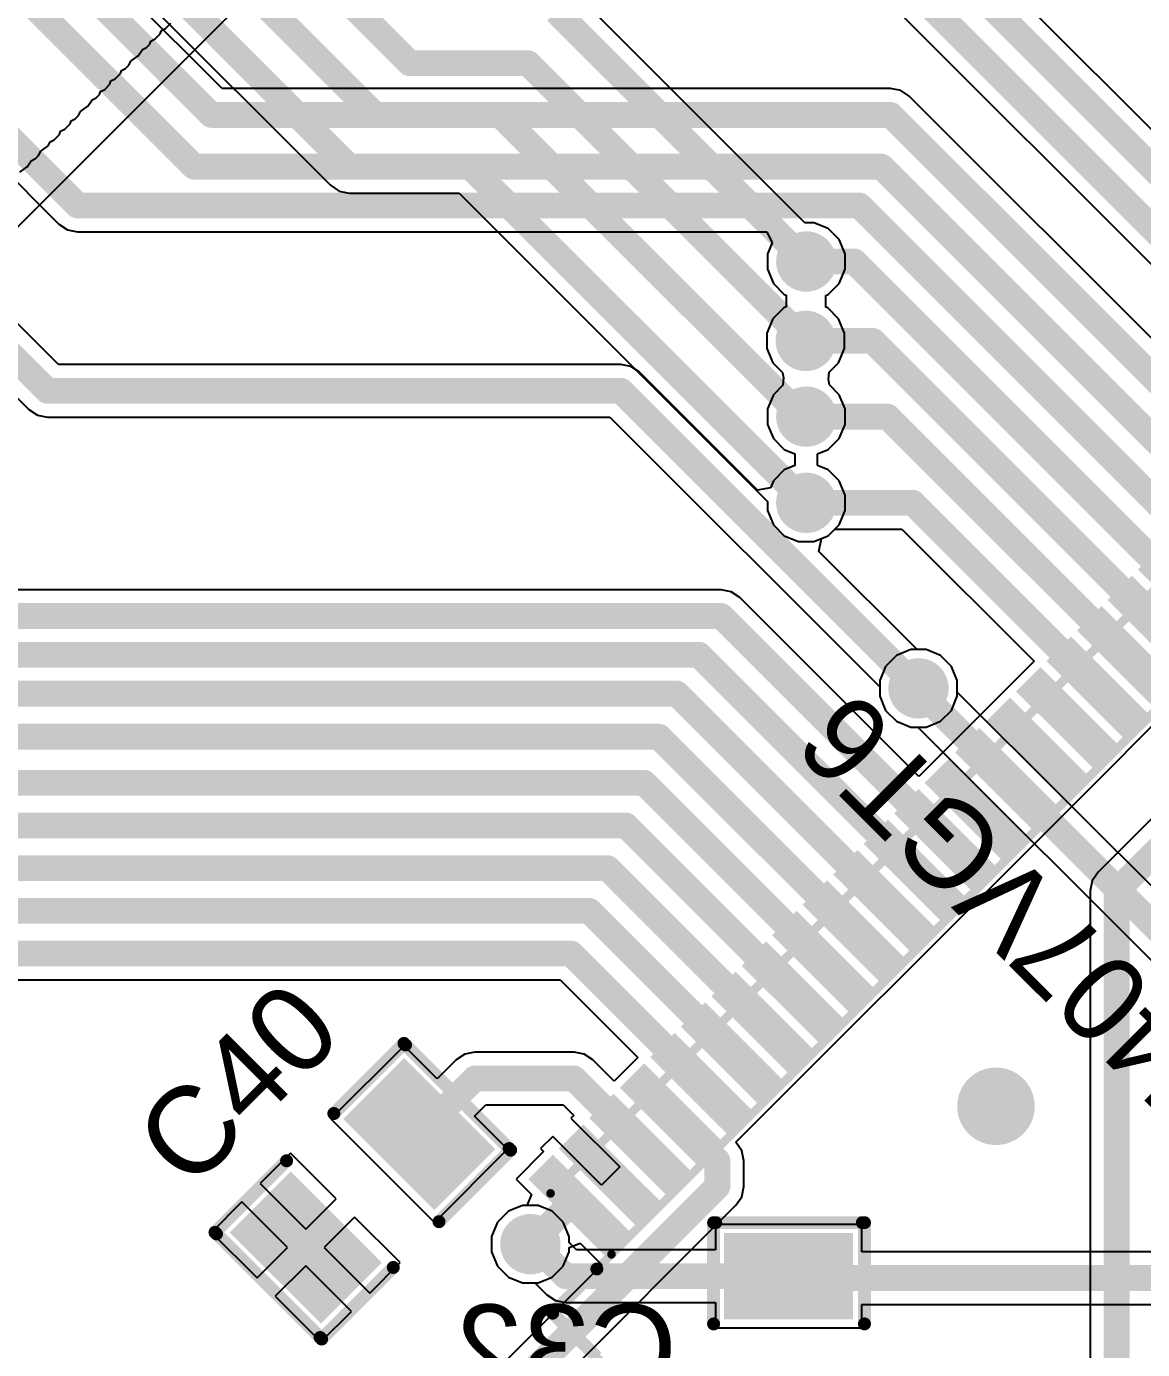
# Model space of a CAD drawing. Header units: millimetres. Extents: x 95 to 305, y 96 to 295.
# Drawn here: x 183.86 to 196.8, y 145.18 to 160.53 of the extents above; entities that cross this region are included whole.
import ezdxf

# ---------------------------------------------------------------- set-up
doc = ezdxf.new("R2010")
doc.units = ezdxf.units.MM
for name, color, linetype in [('BottomLayer', 5, 'Continuous'), ('BottomOverlay', 54, 'Continuous'), ('BottomPaste', 16, 'Continuous'), ('BottomSolder', 6, 'Continuous'), ('Mechanical11', 56, 'Continuous'), ('Mechanical9', 56, 'Continuous'), ('TopLayer', 1, 'Continuous'), ('TopOverlay', 2, 'Continuous'), ('TopPaste', 8, 'Continuous'), ('TopSolder', 216, 'Continuous'), ('ViaHoleLayer', 16, 'Continuous')]:
    doc.layers.add(name, color=color, linetype=linetype)
doc.styles.add('Arial', font='arial.ttf', dxfattribs={"height": 0.2})

# ---------------------------------------------------------------- blocks, each defined once
blk = doc.blocks.new('LQFP100_66')
at = {"layer": 'TopLayer'}
for points in [[(8.34999981, 6.149990239999999), (8.34999981, 5.84999084), (7.14999967, 5.84999084), (7.14999967, 6.149990239999999)], [(8.34999981, 5.649991239999999), (8.34999981, 5.349991839999999), (7.14999967, 5.349991839999999), (7.14999967, 5.649991239999999)], [(8.34999981, 5.14999224), (8.34999981, 4.84999284), (7.14999967, 4.84999284), (7.14999967, 5.14999224)], [(8.34999981, 4.64999324), (8.34999981, 4.34999384), (7.14999967, 4.34999384), (7.14999967, 4.64999324)], [(8.34999981, 4.14999424), (8.34999981, 3.84999484), (7.14999967, 3.84999484), (7.14999967, 4.14999424)], [(8.34999981, 3.64999524), (8.34999981, 3.34999584), (7.14999967, 3.34999584), (7.14999967, 3.64999524)], [(8.34999981, 3.14999624), (8.34999981, 2.84999684), (7.14999967, 2.84999684), (7.14999967, 3.14999624)], [(8.34999981, 2.64999724), (8.34999981, 2.34999784), (7.14999967, 2.34999784), (7.14999967, 2.64999724)], [(8.34999981, 2.14999824), (8.34999981, 1.84999884), (7.14999967, 1.84999884), (7.14999967, 2.14999824)], [(8.34999981, 1.64999924), (8.34999981, 1.34999984), (7.14999967, 1.34999984), (7.14999967, 1.64999924)], [(8.34999981, 1.15000024), (8.34999981, 0.8500008399999999), (7.14999967, 0.8500008399999999), (7.14999967, 1.15000024)], [(8.34999981, 0.65000124), (8.34999981, 0.35000184), (7.14999967, 0.35000184), (7.14999967, 0.65000124)], [(8.34999981, 0.15000224), (8.34999981, -0.1499971599999999), (7.14999967, -0.14999716), (7.14999967, 0.15000224)], [(8.34999981, -0.34999676), (8.34999981, -0.6499961599999999), (7.14999967, -0.6499961599999999), (7.14999967, -0.34999676)], [(8.34999981, -0.8499957599999999), (8.34999981, -1.14999516), (7.14999967, -1.14999516), (7.14999967, -0.8499957599999999)], [(8.34999981, -1.34999476), (8.34999981, -1.64999416), (7.14999967, -1.64999416), (7.14999967, -1.34999476)], [(8.34999981, -1.84999376), (8.34999981, -2.14999316), (7.14999967, -2.14999316), (7.14999967, -1.84999376)], [(8.34999981, -2.34999276), (8.34999981, -2.64999216), (7.14999967, -2.64999216), (7.14999967, -2.34999276)], [(8.34999981, -2.84999176), (8.34999981, -3.14999116), (7.14999967, -3.14999116), (7.14999967, -2.84999176)], [(8.34999981, -3.349990759999999), (8.34999981, -3.64999016), (7.14999967, -3.64999016), (7.14999967, -3.349990759999999)]]:
    blk.add_hatch(color=1, dxfattribs=at).paths.add_polyline_path(points)
at = {"layer": 'TopPaste'}
for points in [[(8.34999981, 6.149990239999999), (8.34999981, 5.84999084), (7.14999967, 5.84999084), (7.14999967, 6.149990239999999)], [(8.34999981, 5.649991239999999), (8.34999981, 5.349991839999999), (7.14999967, 5.349991839999999), (7.14999967, 5.649991239999999)], [(8.34999981, 5.14999224), (8.34999981, 4.84999284), (7.14999967, 4.84999284), (7.14999967, 5.14999224)], [(8.34999981, 4.64999324), (8.34999981, 4.34999384), (7.14999967, 4.34999384), (7.14999967, 4.64999324)], [(8.34999981, 4.14999424), (8.34999981, 3.84999484), (7.14999967, 3.84999484), (7.14999967, 4.14999424)], [(8.34999981, 3.64999524), (8.34999981, 3.34999584), (7.14999967, 3.34999584), (7.14999967, 3.64999524)], [(8.34999981, 3.14999624), (8.34999981, 2.84999684), (7.14999967, 2.84999684), (7.14999967, 3.14999624)], [(8.34999981, 2.64999724), (8.34999981, 2.34999784), (7.14999967, 2.34999784), (7.14999967, 2.64999724)], [(8.34999981, 2.14999824), (8.34999981, 1.84999884), (7.14999967, 1.84999884), (7.14999967, 2.14999824)], [(8.34999981, 1.64999924), (8.34999981, 1.34999984), (7.14999967, 1.34999984), (7.14999967, 1.64999924)], [(8.34999981, 1.15000024), (8.34999981, 0.8500008399999999), (7.14999967, 0.8500008399999999), (7.14999967, 1.15000024)], [(8.34999981, 0.65000124), (8.34999981, 0.35000184), (7.14999967, 0.35000184), (7.14999967, 0.65000124)], [(8.34999981, 0.15000224), (8.34999981, -0.1499971599999999), (7.14999967, -0.14999716), (7.14999967, 0.15000224)], [(8.34999981, -0.34999676), (8.34999981, -0.6499961599999999), (7.14999967, -0.6499961599999999), (7.14999967, -0.34999676)], [(8.34999981, -0.8499957599999999), (8.34999981, -1.14999516), (7.14999967, -1.14999516), (7.14999967, -0.8499957599999999)], [(8.34999981, -1.34999476), (8.34999981, -1.64999416), (7.14999967, -1.64999416), (7.14999967, -1.34999476)], [(8.34999981, -1.84999376), (8.34999981, -2.14999316), (7.14999967, -2.14999316), (7.14999967, -1.84999376)], [(8.34999981, -2.34999276), (8.34999981, -2.64999216), (7.14999967, -2.64999216), (7.14999967, -2.34999276)], [(8.34999981, -2.84999176), (8.34999981, -3.14999116), (7.14999967, -3.14999116), (7.14999967, -2.84999176)], [(8.34999981, -3.349990759999999), (8.34999981, -3.64999016), (7.14999967, -3.64999016), (7.14999967, -3.349990759999999)]]:
    blk.add_hatch(color=8, dxfattribs=at).paths.add_polyline_path(points)
at = {"layer": 'TopSolder'}
for points in [[(8.39999971, 6.19999014), (8.39999971, 5.79999094), (7.09999977, 5.79999094), (7.09999977, 6.19999014)], [(8.39999971, 5.69999114), (8.39999971, 5.299991939999999), (7.09999977, 5.299991939999999), (7.09999977, 5.69999114)], [(8.39999971, 5.199992139999999), (8.39999971, 4.79999294), (7.09999977, 4.79999294), (7.09999977, 5.199992139999999)], [(8.39999971, 4.69999314), (8.39999971, 4.299993939999999), (7.09999977, 4.299993939999999), (7.09999977, 4.69999314)], [(8.39999971, 4.19999414), (8.39999971, 3.799994939999999), (7.09999977, 3.799994939999999), (7.09999977, 4.19999414)], [(8.39999971, 3.69999514), (8.39999971, 3.29999594), (7.09999977, 3.29999594), (7.09999977, 3.69999514)], [(8.39999971, 3.19999614), (8.39999971, 2.79999694), (7.09999977, 2.79999694), (7.09999977, 3.19999614)], [(8.39999971, 2.69999714), (8.39999971, 2.29999794), (7.09999977, 2.29999794), (7.09999977, 2.69999714)], [(8.39999971, 2.19999814), (8.39999971, 1.79999894), (7.09999977, 1.79999894), (7.09999977, 2.19999814)], [(8.39999971, 1.69999914), (8.39999971, 1.29999994), (7.09999977, 1.29999994), (7.09999977, 1.69999914)], [(8.39999971, 1.20000014), (8.39999971, 0.8000009399999999), (7.09999977, 0.8000009399999999), (7.09999977, 1.20000014)], [(8.39999971, 0.7000011399999999), (8.39999971, 0.30000194), (7.09999977, 0.3000019399999999), (7.09999977, 0.7000011399999999)], [(8.39999971, 0.2000021400000001), (8.39999971, -0.1999970599999999), (7.09999977, -0.19999706), (7.09999977, 0.2000021399999999)], [(8.39999971, -0.29999686), (8.39999971, -0.69999606), (7.09999977, -0.69999606), (7.09999977, -0.29999686)], [(8.39999971, -0.79999586), (8.39999971, -1.19999506), (7.09999977, -1.19999506), (7.09999977, -0.79999586)], [(8.39999971, -1.29999486), (8.39999971, -1.69999406), (7.09999977, -1.69999406), (7.09999977, -1.29999486)], [(8.39999971, -1.79999386), (8.39999971, -2.19999306), (7.09999977, -2.19999306), (7.09999977, -1.79999386)], [(8.39999971, -2.29999286), (8.39999971, -2.69999206), (7.09999977, -2.69999206), (7.09999977, -2.29999286)], [(8.39999971, -2.79999186), (8.39999971, -3.19999106), (7.09999977, -3.19999106), (7.09999977, -2.79999186)], [(8.39999971, -3.29999086), (8.39999971, -3.69999006), (7.09999977, -3.69999006), (7.09999977, -3.29999086)], [(8.39999971, -3.79998986), (8.39999971, -4.19998906), (7.09999977, -4.19998906), (7.09999977, -3.79998986)]]:
    blk.add_hatch(color=216, dxfattribs=at).paths.add_polyline_path(points)
at = {"layer": 'Mechanical11', "const_width": 0.0999998}
for points in [[(7.10000104, 7.10000104), (-7.10000104, 7.10000104)], [(7.10000104, 7.10000104), (7.10000104, -7.10000104)], [(8.09999904, 6.13499916), (7.10000104, 6.13499916)], [(8.09999904, 6.13499916), (8.09999904, -6.13499916)]]:
    blk.add_lwpolyline(points, dxfattribs=at)
at = {"layer": 'Mechanical11', "const_width": 0.0499999}
for points in [[(7.075002359999999, 7.10000104, 1), (7.124999719999999, 7.10000104, 1)], [(7.075002359999999, 7.10000104, 1), (7.124999719999999, 7.10000104, 1)], [(7.075002359999999, 6.13499916, 1), (7.124999719999999, 6.13499916, 1)], [(8.07500036, 6.13499916, 1), (8.12499772, 6.13499916, 1)], [(8.07500036, 6.13499916, 1), (8.12499772, 6.13499916, 1)]]:
    blk.add_lwpolyline(points, format="xyb", close=True, dxfattribs=at)
at = {"layer": 'TopOverlay', "const_width": 0.1499997}
for points in [[(7.10000104, 7.10000104), (6.37500122, 7.100003579999999)], [(7.10000104, 7.10000104), (7.100003579999999, 6.37500122)]]:
    blk.add_lwpolyline(points, dxfattribs=at)
at = {"layer": 'TopOverlay', "const_width": 0.07499858}
for points in [[(7.06250048, 7.10000104, 1), (7.137501599999999, 7.10000104, 1)], [(7.06250048, 7.10000104, 1), (7.137501599999999, 7.10000104, 1)], [(7.062503019999999, 6.37500122, 1), (7.137504139999999, 6.37500122, 1)]]:
    blk.add_lwpolyline(points, format="xyb", close=True, dxfattribs=at)
at = {"layer": 'Mechanical9'}
blk.add_text('STM32F407VGT6', height=1.00000054, dxfattribs=at).set_placement((-1.08000038, -0.49500028))
blk = doc.blocks.new('CAP0805_165')
at = {"layer": 'TopLayer'}
for points in [[(-1.37900029, 0.70449948), (-0.47899955, 0.70449948), (-0.47899955, -0.69250052), (-1.37900029, -0.69250052)], [(0.48100107, 0.70449948), (1.38100181, 0.70449948), (1.38100181, -0.69250052), (0.48100107, -0.69250052)]]:
    blk.add_hatch(color=1, dxfattribs=at).paths.add_polyline_path(points)
at = {"layer": 'TopPaste'}
for points in [[(-1.37900029, 0.70449948), (-0.47899955, 0.70449948), (-0.47899955, -0.69250052), (-1.37900029, -0.69250052)], [(0.48100107, 0.70449948), (1.38100181, 0.70449948), (1.38100181, -0.69250052), (0.48100107, -0.69250052)]]:
    blk.add_hatch(color=8, dxfattribs=at).paths.add_polyline_path(points)
at = {"layer": 'TopSolder'}
for points in [[(-1.42900019, 0.7544993799999999), (-0.42899965, 0.7544993799999999), (-0.42899965, -0.7425004199999999), (-1.42900019, -0.7425004199999999)], [(0.4310011699999999, 0.7544993799999999), (1.43100171, 0.7544993799999999), (1.43100171, -0.7425004199999999), (0.4310011699999999, -0.7425004199999999)]]:
    blk.add_hatch(color=216, dxfattribs=at).paths.add_polyline_path(points)
at = {"layer": 'TopOverlay', "const_width": 0.1499997}
for points in [[(-1.55000198, 0.8750020599999999), (-0.37500052, 0.8750020599999999)], [(-1.54999944, 0.8499983), (-1.54999944, -0.8499983)], [(0.3999992, 0.87499952), (1.54999944, 0.87499952)], [(1.54999944, 0.8499983), (1.54999944, -0.85000338)], [(-1.55000198, -0.8750020599999999), (-0.37500052, -0.8750020599999999)], [(0.37500052, -0.8750045999999999), (1.54999944, -0.8750045999999999)]]:
    blk.add_lwpolyline(points, dxfattribs=at)
at = {"layer": 'TopOverlay', "const_width": 0.07499858}
for points in [[(-1.58750254, 0.8750020599999999, 1), (-1.51250142, 0.8750020599999999, 1)], [(-1.5875, 0.8499983, 1), (-1.51249888, 0.8499983, 1)], [(-0.41250108, 0.8750020599999999, 1), (-0.33749996, 0.8750020599999999, 1)], [(0.36249864, 0.87499952, 1), (0.43749976, 0.87499952, 1)], [(1.51249888, 0.87499952, 1), (1.5875, 0.87499952, 1)], [(1.51249888, 0.8499983, 1), (1.5875, 0.8499983, 1)], [(-1.58750254, -0.8750020599999999, 1), (-1.51250142, -0.8750020599999999, 1)], [(-1.5875, -0.8499983, 1), (-1.51249888, -0.8499983, 1)], [(-0.41250108, -0.8750020599999999, 1), (-0.33749996, -0.8750020599999999, 1)], [(0.33749996, -0.8750045999999999, 1), (0.41250108, -0.8750045999999999, 1)], [(1.51249888, -0.85000338, 1), (1.5875, -0.85000338, 1)], [(1.51249888, -0.8750045999999999, 1), (1.5875, -0.8750045999999999, 1)]]:
    blk.add_lwpolyline(points, format="xyb", close=True, dxfattribs=at)
blk = doc.blocks.new('CAP0805_B_170')
at = {"layer": 'BottomLayer'}
for points in [[(-1.37900029, 0.69250052), (-0.47899955, 0.69250052), (-0.47899955, -0.70449948), (-1.37900029, -0.70449948)], [(0.48100107, 0.69250052), (1.38100181, 0.69250052), (1.38100181, -0.70449948), (0.48100107, -0.70449948)]]:
    blk.add_hatch(color=5, dxfattribs=at).paths.add_polyline_path(points)
at = {"layer": 'BottomPaste'}
for points in [[(-1.37900029, 0.69250052), (-0.47899955, 0.69250052), (-0.47899955, -0.70449948), (-1.37900029, -0.70449948)], [(0.48100107, 0.69250052), (1.38100181, 0.69250052), (1.38100181, -0.70449948), (0.48100107, -0.70449948)]]:
    blk.add_hatch(color=16, dxfattribs=at).paths.add_polyline_path(points)
at = {"layer": 'BottomSolder'}
for points in [[(-1.42900019, 0.7425004199999999), (-0.42899965, 0.7425004199999999), (-0.42899965, -0.7544993799999999), (-1.42900019, -0.7544993799999999)], [(0.4310011699999999, 0.7425004199999999), (1.43100171, 0.7425004199999999), (1.43100171, -0.7544993799999999), (0.4310011699999999, -0.7544993799999999)]]:
    blk.add_hatch(color=6, dxfattribs=at).paths.add_polyline_path(points)
at = {"layer": 'BottomOverlay', "const_width": 0.1499997}
for points in [[(-0.37500052, 0.8750020599999999), (-1.55000198, 0.8750020599999999)], [(-1.54999944, -0.8499983), (-1.54999944, 0.8499983)], [(1.54999944, 0.8750045999999999), (0.37500052, 0.8750045999999999)], [(1.54999944, -0.8499983), (1.54999944, 0.85000338)], [(-0.37500052, -0.8750020599999999), (-1.55000198, -0.8750020599999999)], [(1.54999944, -0.87499952), (0.3999992, -0.87499952)]]:
    blk.add_lwpolyline(points, dxfattribs=at)
at = {"layer": 'BottomOverlay', "const_width": 0.07499858}
for points in [[(-1.58750254, 0.8750020599999999, 1), (-1.51250142, 0.8750020599999999, 1)], [(-1.5875, 0.8499983, 1), (-1.51249888, 0.8499983, 1)], [(-0.41250108, 0.8750020599999999, 1), (-0.33749996, 0.8750020599999999, 1)], [(0.33749996, 0.8750045999999999, 1), (0.41250108, 0.8750045999999999, 1)], [(1.51249888, 0.8750045999999999, 1), (1.5875, 0.8750045999999999, 1)], [(1.51249888, 0.85000338, 1), (1.5875, 0.85000338, 1)], [(-1.58750254, -0.8750020599999999, 1), (-1.51250142, -0.8750020599999999, 1)], [(-1.5875, -0.8499983, 1), (-1.51249888, -0.8499983, 1)], [(-0.41250108, -0.8750020599999999, 1), (-0.33749996, -0.8750020599999999, 1)], [(0.36249864, -0.87499952, 1), (0.43749976, -0.87499952, 1)], [(1.51249888, -0.8499983, 1), (1.5875, -0.8499983, 1)], [(1.51249888, -0.87499952, 1), (1.5875, -0.87499952, 1)]]:
    blk.add_lwpolyline(points, format="xyb", close=True, dxfattribs=at)

msp = doc.modelspace()

# ---------------------------------------------------------------- hatches: boundary and pattern name
at = {"layer": 'BottomLayer'}
h = msp.add_hatch(color=5, dxfattribs=at)
edge = h.paths.add_edge_path()
edge.add_arc((192.90000028, 157.79999936), 0.2999994, 0, 360)
h = msp.add_hatch(color=5, dxfattribs=at)
edge = h.paths.add_edge_path()
edge.add_arc((192.89395762, 156.8788582), 0.2999994, 0, 360)
h = msp.add_hatch(color=5, dxfattribs=at)
edge = h.paths.add_edge_path()
edge.add_arc((192.90000028, 156.00000042), 0.2999994, 0, 360)
h = msp.add_hatch(color=5, dxfattribs=at)
edge = h.paths.add_edge_path()
edge.add_arc((192.90000028, 154.99999988), 0.2999994, 0, 360)
h = msp.add_hatch(color=5, dxfattribs=at)
edge = h.paths.add_edge_path()
edge.add_arc((194.20172488, 152.8478401), 0.2999994, 0, 360)
h = msp.add_hatch(color=5, dxfattribs=at)
edge = h.paths.add_edge_path()
edge.add_arc((195.10000096, 148.00000118), 0.3999992, 0, 360)
h = msp.add_hatch(color=5, dxfattribs=at)
edge = h.paths.add_edge_path()
edge.add_arc((189.69999906, 146.3999993), 0.2999994, 0, 360)
at = {"layer": 'BottomSolder'}
h = msp.add_hatch(color=6, dxfattribs=at)
edge = h.paths.add_edge_path()
edge.add_arc((192.90000028, 157.79999936), 0.3499993, 0, 360)
h = msp.add_hatch(color=6, dxfattribs=at)
edge = h.paths.add_edge_path()
edge.add_arc((192.89395762, 156.8788582), 0.3499993, 0, 360)
h = msp.add_hatch(color=6, dxfattribs=at)
edge = h.paths.add_edge_path()
edge.add_arc((192.90000028, 156.00000042), 0.3499993, 0, 360)
h = msp.add_hatch(color=6, dxfattribs=at)
edge = h.paths.add_edge_path()
edge.add_arc((192.90000028, 154.99999988), 0.3499993, 0, 360)
h = msp.add_hatch(color=6, dxfattribs=at)
edge = h.paths.add_edge_path()
edge.add_arc((194.20172488, 152.8478401), 0.3499993, 0, 360)
h = msp.add_hatch(color=6, dxfattribs=at)
edge = h.paths.add_edge_path()
edge.add_arc((195.10000096, 148.00000118), 0.4499991, 0, 360)
h = msp.add_hatch(color=6, dxfattribs=at)
edge = h.paths.add_edge_path()
edge.add_arc((189.69999906, 146.3999993), 0.3499993, 0, 360)
at = {"layer": 'TopLayer'}
h = msp.add_hatch(color=1, dxfattribs=at)
edge = h.paths.add_edge_path()
edge.add_arc((192.90000028, 157.79999936), 0.2999994, 0, 360)
h = msp.add_hatch(color=1, dxfattribs=at)
edge = h.paths.add_edge_path()
edge.add_arc((192.89395762, 156.8788582), 0.2999994, 0, 360)
h = msp.add_hatch(color=1, dxfattribs=at)
edge = h.paths.add_edge_path()
edge.add_arc((192.90000028, 156.00000042), 0.2999994, 0, 360)
h = msp.add_hatch(color=1, dxfattribs=at)
edge = h.paths.add_edge_path()
edge.add_arc((192.90000028, 154.99999988), 0.2999994, 0, 360)
h = msp.add_hatch(color=1, dxfattribs=at)
edge = h.paths.add_edge_path()
edge.add_arc((194.20172488, 152.8478401), 0.2999994, 0, 360)
h = msp.add_hatch(color=1, dxfattribs=at)
edge = h.paths.add_edge_path()
edge.add_arc((195.10000096, 148.00000118), 0.3999992, 0, 360)
h = msp.add_hatch(color=1, dxfattribs=at)
edge = h.paths.add_edge_path()
edge.add_arc((189.69999906, 146.3999993), 0.2999994, 0, 360)
at = {"layer": 'TopSolder'}
h = msp.add_hatch(color=216, dxfattribs=at)
edge = h.paths.add_edge_path()
edge.add_arc((192.90000028, 157.79999936), 0.3499993, 0, 360)
h = msp.add_hatch(color=216, dxfattribs=at)
edge = h.paths.add_edge_path()
edge.add_arc((192.89395762, 156.8788582), 0.3499993, 0, 360)
h = msp.add_hatch(color=216, dxfattribs=at)
edge = h.paths.add_edge_path()
edge.add_arc((192.90000028, 156.00000042), 0.3499993, 0, 360)
h = msp.add_hatch(color=216, dxfattribs=at)
edge = h.paths.add_edge_path()
edge.add_arc((192.90000028, 154.99999988), 0.3499993, 0, 360)
h = msp.add_hatch(color=216, dxfattribs=at)
edge = h.paths.add_edge_path()
edge.add_arc((194.20172488, 152.8478401), 0.3499993, 0, 360)
h = msp.add_hatch(color=216, dxfattribs=at)
edge = h.paths.add_edge_path()
edge.add_arc((195.10000096, 148.00000118), 0.4499991, 0, 360)
h = msp.add_hatch(color=216, dxfattribs=at)
edge = h.paths.add_edge_path()
edge.add_arc((189.69999906, 146.3999993), 0.3499993, 0, 360)
at = {"layer": 'ViaHoleLayer'}
h = msp.add_hatch(color=16, dxfattribs=at)
edge = h.paths.add_edge_path()
edge.add_arc((192.90000028, 157.79999936), 0.1499997, 0, 360)
h = msp.add_hatch(color=16, dxfattribs=at)
edge = h.paths.add_edge_path()
edge.add_arc((192.89395762, 156.8788582), 0.1499997, 0, 360)
h = msp.add_hatch(color=16, dxfattribs=at)
edge = h.paths.add_edge_path()
edge.add_arc((192.90000028, 156.00000042), 0.1499997, 0, 360)
h = msp.add_hatch(color=16, dxfattribs=at)
edge = h.paths.add_edge_path()
edge.add_arc((192.90000028, 154.99999988), 0.1499997, 0, 360)
h = msp.add_hatch(color=16, dxfattribs=at)
edge = h.paths.add_edge_path()
edge.add_arc((194.20172488, 152.8478401), 0.1499997, 0, 360)
h = msp.add_hatch(color=16, dxfattribs=at)
edge = h.paths.add_edge_path()
edge.add_arc((195.10000096, 148.00000118), 0.2499995, 0, 360)
h = msp.add_hatch(color=16, dxfattribs=at)
edge = h.paths.add_edge_path()
edge.add_arc((189.69999906, 146.3999993), 0.1499997, 0, 360)

# ---------------------------------------------------------------- linework, layer by layer
at = {"layer": 'BottomLayer'}
for p, q in [((184.81742056, 161.25000008), (187.38370448, 158.6837187)), ((192.88257588, 158.24999846), (190.21628708, 160.9162898)), ((187.38370448, 158.6837187), (187.38370956, 158.68371108)), ((187.38370956, 158.68371108), (187.48294482, 158.61740692)), ((187.48294482, 158.61740692), (187.59999818, 158.59412274)), ((187.59999818, 158.59412274), (188.87330018, 158.59412274)), ((188.87330018, 158.59412274), (192.45000118, 155.01742174)), ((192.98950988, 158.24999846), (192.88257588, 158.24999846)), ((193.15490452, 158.18148958), (192.98950988, 158.24999846)), ((193.2814905, 158.0549036), (193.15490452, 158.18148958)), ((193.34999938, 157.88950896), (193.2814905, 158.0549036)), ((193.34999938, 157.71048976), (193.34999938, 157.88950896)), ((193.2814905, 157.54509512), (193.34999938, 157.71048976)), ((193.15490452, 157.41850914), (193.2814905, 157.54509512)), ((193.12690102, 157.40690896), (193.15490452, 157.41850914)), ((193.12690102, 157.26944416), (193.12690102, 157.40690896)), ((193.14886186, 157.26034842), (193.12690102, 157.26944416)), ((193.27544784, 157.13376244), (193.14886186, 157.26034842)), ((193.34395672, 156.9683678), (193.27544784, 157.13376244)), ((193.34395672, 156.7893486), (193.34395672, 156.9683678)), ((193.27544784, 156.62395396), (193.34395672, 156.7893486)), ((193.16589764, 156.51440376), (193.27544784, 156.62395396)), ((193.15895836, 156.4305101), (193.16589764, 156.51440376)), ((193.16839954, 156.36799562), (193.15895836, 156.4305101)), ((193.2814905, 156.25490466), (193.16839954, 156.36799562)), ((193.34999938, 156.08951002), (193.2814905, 156.25490466)), ((193.34999938, 155.91049082), (193.34999938, 156.08951002)), ((193.2814905, 155.74509618), (193.34999938, 155.91049082)), ((193.15490452, 155.6185102), (193.2814905, 155.74509618)), ((193.0313513, 155.56733174), (193.15490452, 155.6185102)), ((193.0313513, 155.43266856), (193.0313513, 155.56733174)), ((193.15490452, 155.3814901), (193.0313513, 155.43266856)), ((193.2814905, 155.25490412), (193.15490452, 155.3814901)), ((193.34999938, 155.08950948), (193.2814905, 155.25490412)), ((193.34999938, 154.91049028), (193.34999938, 155.08950948)), ((192.45000118, 155.01742174), (192.45000118, 154.91049028)), ((192.45000118, 154.91049028), (192.51851006, 154.74509564)), ((193.2814905, 154.74509564), (193.34999938, 154.91049028)), ((192.51851006, 154.74509564), (192.64509604, 154.61850966)), ((193.15490452, 154.61850966), (193.2814905, 154.74509564)), ((192.64509604, 154.61850966), (192.81049068, 154.55000078)), ((192.98950988, 154.55000078), (193.15490452, 154.61850966)), ((192.81049068, 154.55000078), (192.98950988, 154.55000078)), ((193.94682064, 153.22933032), (193.82023466, 153.10274434)), ((194.11221528, 153.2978392), (193.94682064, 153.22933032)), ((194.29123448, 153.2978392), (194.11221528, 153.2978392)), ((194.45662912, 153.22933032), (194.29123448, 153.2978392)), ((194.5832151, 153.10274434), (194.45662912, 153.22933032)), ((193.82023466, 153.10274434), (193.75172578, 152.9373497)), ((194.65172398, 152.9373497), (194.5832151, 153.10274434)), ((193.75172578, 152.9373497), (193.75172578, 152.7583305)), ((194.65172398, 152.805638), (194.65172398, 152.9373497)), ((193.75172578, 152.7583305), (193.82023466, 152.59293586)), ((198.9073619, 148.55000008), (194.65172398, 152.805638)), ((193.82023466, 152.59293586), (193.94682064, 152.46634988)), ((193.94682064, 152.46634988), (194.11221528, 152.397841)), ((194.11221528, 152.397841), (194.1943665, 152.397841)), ((194.1943665, 152.397841), (198.45000188, 148.14220562)), ((189.44509482, 146.78148952), (189.31850884, 146.65490354)), ((189.61048946, 146.8499984), (189.44509482, 146.78148952)), ((189.78950866, 146.8499984), (189.61048946, 146.8499984)), ((189.9549033, 146.78148952), (189.78950866, 146.8499984)), ((190.08148928, 146.65490354), (189.9549033, 146.78148952)), ((189.31850884, 146.65490354), (189.24999996, 146.4895089)), ((190.14999816, 146.4895089), (190.08148928, 146.65490354)), ((193.5425009, 146.62899808), (191.8455015, 146.62899808)), ((191.8455015, 146.62899808), (191.8455015, 146.33487624)), ((193.5425009, 146.3126106), (193.5425009, 146.62899808)), ((189.24999996, 146.4895089), (189.24999996, 146.3104897)), ((190.14999816, 146.41897056), (190.14999816, 146.4895089)), ((189.24999996, 146.3104897), (189.31850884, 146.14509506)), ((190.23409248, 146.33487624), (190.14999816, 146.41897056)), ((191.8455015, 146.33487624), (190.23409248, 146.33487624)), ((199.4251536, 146.3126106), (193.5425009, 146.3126106)), ((189.31850884, 146.14509506), (189.44509482, 146.01850908)), ((189.44509482, 146.01850908), (189.61048946, 145.9500002)), ((189.61048946, 145.9500002), (189.75381912, 145.9500002)), ((189.75381912, 145.9500002), (189.89110104, 145.81271828)), ((189.89110104, 145.81271828), (189.89110612, 145.81271066)), ((189.89110612, 145.81271066), (189.99034138, 145.7464065)), ((189.99034138, 145.7464065), (190.10739474, 145.72312232)), ((190.10739474, 145.72312232), (191.8455015, 145.72312232)), ((191.8455015, 145.72312232), (191.8455015, 145.42900048)), ((193.5425009, 145.42900048), (193.5425009, 145.70085668)), ((193.5425009, 145.70085668), (199.01928954, 145.70085668)), ((191.8455015, 145.42900048), (193.5425009, 145.42900048))]:
    msp.add_line(p, q, dxfattribs=at)
at = {"layer": 'BottomLayer', "const_width": 0.2999994}
for points in [[(184.7999987, 163.60000046), (188.29999932, 160.09999984)], [(184.7999987, 162.59999992), (187.89999758, 159.50000104)], [(184.7999987, 161.69999918), (187.59999818, 158.8999997)], [(189.99999846, 160.70000118), (192.90000028, 157.79999936)], [(188.29999932, 160.09999984), (189.67281598, 160.09999984)], [(189.67281598, 160.09999984), (192.89395762, 156.8788582)], [(187.89999758, 159.50000104), (189.34999722, 159.50000104)], [(189.34999722, 159.50000104), (192.84999784, 156.00000042)], [(187.59999818, 158.8999997), (189.00000046, 158.8999997)], [(189.00000046, 158.8999997), (192.90000028, 154.99999988)], [(192.84999784, 156.00000042), (192.90000028, 156.00000042)], [(194.20172488, 152.82305986), (194.20172488, 152.8478401)], [(194.20172488, 152.82305986), (198.90000098, 148.12478376)], [(189.69999906, 146.3999993), (189.73639472, 146.3999993)], [(189.73639472, 146.3999993), (190.10739474, 146.02899928)], [(190.10739474, 146.02899928), (192.6940012, 146.02899928)], [(192.6940012, 146.02899928), (192.71626684, 146.00673364)], [(192.71626684, 146.00673364), (199.4251663, 146.00673364)]]:
    msp.add_lwpolyline(points, dxfattribs=at)
at = {"layer": 'BottomLayer', "const_width": 0.1499997}
for points in [[(188.22500074, 160.09999984, 1), (188.3749979, 160.09999984, 1)], [(188.22500074, 160.09999984, 1), (188.3749979, 160.09999984, 1)], [(189.5978174, 160.09999984, 1), (189.74781456, 160.09999984, 1)], [(189.5978174, 160.09999984, 1), (189.74781456, 160.09999984, 1)], [(187.824999, 159.50000104, 1), (187.97499616, 159.50000104, 1)], [(187.824999, 159.50000104, 1), (187.97499616, 159.50000104, 1)], [(189.27499864, 159.50000104, 1), (189.4249958, 159.50000104, 1)], [(189.27499864, 159.50000104, 1), (189.4249958, 159.50000104, 1)], [(187.5249996, 158.8999997, 1), (187.67499676, 158.8999997, 1)], [(187.5249996, 158.8999997, 1), (187.67499676, 158.8999997, 1)], [(188.92500188, 158.8999997, 1), (189.07499904, 158.8999997, 1)], [(188.92500188, 158.8999997, 1), (189.07499904, 158.8999997, 1)], [(192.8250017, 157.79999936, 1), (192.97499886, 157.79999936, 1)], [(192.81895904, 156.8788582, 1), (192.9689562, 156.8788582, 1)], [(192.77499926, 156.00000042, 1), (192.92499642, 156.00000042, 1)], [(192.77499926, 156.00000042, 1), (192.92499642, 156.00000042, 1)], [(192.8250017, 156.00000042, 1), (192.97499886, 156.00000042, 1)], [(192.8250017, 154.99999988, 1), (192.97499886, 154.99999988, 1)], [(194.1267263, 152.8478401, 1), (194.27672346, 152.8478401, 1)], [(194.1267263, 152.82305986, 1), (194.27672346, 152.82305986, 1)], [(194.1267263, 152.82305986, 1), (194.27672346, 152.82305986, 1)], [(189.62500048, 146.3999993, 1), (189.77499764, 146.3999993, 1)], [(189.66139614, 146.3999993, 1), (189.8113933, 146.3999993, 1)], [(189.66139614, 146.3999993, 1), (189.8113933, 146.3999993, 1)], [(190.03239616, 146.02899928, 1), (190.18239332, 146.02899928, 1)], [(190.03239616, 146.02899928, 1), (190.18239332, 146.02899928, 1)], [(192.61900262, 146.02899928, 1), (192.76899978, 146.02899928, 1)], [(192.61900262, 146.02899928, 1), (192.76899978, 146.02899928, 1)], [(192.64126826, 146.00673364, 1), (192.79126542, 146.00673364, 1)], [(192.64126826, 146.00673364, 1), (192.79126542, 146.00673364, 1)]]:
    msp.add_lwpolyline(points, format="xyb", close=True, dxfattribs=at)
at = {"layer": 'BottomOverlay'}
for p, q in [((186.55241836, 161.00159316), (182.26866518, 156.71783744)), ((185.46931156, 160.50263302), (185.5301598, 160.56348126)), ((185.34761254, 160.38093654), (185.40846078, 160.44178478)), ((185.40846078, 160.44178478), (185.42063246, 160.4782922)), ((185.42063246, 160.4782922), (185.46931156, 160.50263302)), ((185.15289614, 160.18622014), (185.20157524, 160.25923752)), ((185.20157524, 160.25923752), (185.25025434, 160.28357834)), ((185.25025434, 160.28357834), (185.2867643, 160.32008576)), ((185.2867643, 160.32008576), (185.29893344, 160.35659572)), ((185.29893344, 160.35659572), (185.34761254, 160.38093654)), ((185.0433688, 160.07669026), (185.06770962, 160.12536936)), ((185.06770962, 160.12536936), (185.15289614, 160.18622014)), ((184.88516236, 159.91848382), (184.9460106, 159.9793346)), ((184.9460106, 159.9793346), (184.95817974, 160.01584202)), ((184.95817974, 160.01584202), (185.00685884, 160.04018284)), ((185.00685884, 160.04018284), (185.0433688, 160.07669026)), ((184.71478678, 159.77244652), (184.76346334, 159.79678734)), ((184.76346334, 159.79678734), (184.82431412, 159.85763558)), ((184.82431412, 159.85763558), (184.83648326, 159.89414554)), ((184.83648326, 159.89414554), (184.88516236, 159.91848382)), ((184.56874948, 159.60207094), (184.61742858, 159.67508832)), ((184.61742858, 159.67508832), (184.66610768, 159.69942914)), ((184.66610768, 159.69942914), (184.7026151, 159.7359391)), ((184.7026151, 159.7359391), (184.71478678, 159.77244652)), ((184.42271218, 159.45603364), (184.4592196, 159.4925436)), ((184.4592196, 159.4925436), (184.48356042, 159.5412227)), ((184.48356042, 159.5412227), (184.56874948, 159.60207094)), ((184.25233406, 159.30999634), (184.30101316, 159.33433716)), ((184.30101316, 159.33433716), (184.3618614, 159.3951854)), ((184.3618614, 159.3951854), (184.37403308, 159.43169536)), ((184.37403308, 159.43169536), (184.42271218, 159.45603364)), ((184.10629676, 159.13962076), (184.13063758, 159.18829986)), ((184.13063758, 159.18829986), (184.17931668, 159.21263814)), ((184.17931668, 159.21263814), (184.24016492, 159.27348638)), ((184.24016492, 159.27348638), (184.25233406, 159.30999634)), ((183.96025946, 158.99358346), (183.99676942, 159.03009342)), ((183.99676942, 159.03009342), (184.02111024, 159.07877252)), ((184.02111024, 159.07877252), (184.10629676, 159.13962076)), ((183.77771474, 158.83537702), (183.8629038, 158.89622526)), ((183.8629038, 158.89622526), (183.91158036, 158.96924264)), ((183.91158036, 158.96924264), (183.96025946, 158.99358346))]:
    msp.add_line(p, q, dxfattribs=at)
at = {"layer": 'TopLayer'}
for p, q in [((184.22670038, 156.60587678), (163.44999822, 177.38257894)), ((163.01742098, 176.9500017), (183.88371148, 156.0837112)), ((175.32850126, 167.1389215), (184.2337057, 158.2337196)), ((200.30103704, 155.9315398), (193.53731676, 162.69526262)), ((192.97330214, 161.69412416), (198.49711126, 156.17031758)), ((186.12669912, 159.805878), (184.80957704, 161.12300008)), ((193.87814412, 159.805878), (186.12669912, 159.805878)), ((193.87815682, 159.80588054), (193.87814412, 159.805878)), ((193.99521018, 159.78259382), (193.87815682, 159.80588054)), ((194.09444544, 159.71628966), (193.99521018, 159.78259382)), ((198.09496068, 155.71577442), (194.09444544, 159.71628966)), ((184.2337057, 158.2337196), (184.23371078, 158.23371198)), ((184.23371078, 158.23371198), (184.3329435, 158.16740782)), ((184.3329435, 158.16740782), (184.4499994, 158.14412364)), ((184.4499994, 158.14412364), (192.44179444, 158.14412364)), ((192.44179444, 158.14412364), (192.50286112, 158.0171211)), ((192.50286112, 158.0171211), (192.45000118, 157.88950896)), ((192.45000118, 157.88950896), (192.45000118, 157.71048976)), ((192.45000118, 157.71048976), (192.51851006, 157.54509512)), ((192.51851006, 157.54509512), (192.64509604, 157.41850914)), ((192.64509604, 157.41850914), (192.66705688, 157.4094134)), ((192.66705688, 157.4094134), (192.66705688, 157.2719486)), ((192.63905338, 157.26034842), (192.5124674, 157.13376244)), ((192.66705688, 157.2719486), (192.63905338, 157.26034842)), ((192.5124674, 157.13376244), (192.44395852, 156.9683678)), ((192.44395852, 156.9683678), (192.44395852, 156.7893486)), ((192.44395852, 156.7893486), (192.5124674, 156.62395396)), ((190.74955246, 156.60587678), (184.22670038, 156.60587678)), ((190.74956516, 156.60587932), (190.74955246, 156.60587678)), ((190.86661852, 156.5825926), (190.74956516, 156.60587932)), ((190.96585378, 156.51628844), (190.86661852, 156.5825926)), ((192.5124674, 156.62395396), (192.62555836, 156.510863)), ((192.33599582, 155.1461464), (190.96585378, 156.51628844)), ((192.62555836, 156.510863), (192.63499954, 156.44834852)), ((192.63499954, 156.44834852), (192.62806026, 156.36445486)), ((192.51851006, 156.25490466), (192.45000118, 156.08951002)), ((192.62806026, 156.36445486), (192.51851006, 156.25490466)), ((183.88371148, 156.0837112), (183.98294674, 156.01740704)), ((183.98294674, 156.01740704), (184.1000001, 155.99412286)), ((184.1000001, 155.99412286), (190.62286488, 155.99412286)), ((190.62286488, 155.99412286), (193.75172578, 152.86526196)), ((192.45000118, 156.08951002), (192.45000118, 155.91049082)), ((192.45000118, 155.91049082), (192.51851006, 155.74509618)), ((192.51851006, 155.74509618), (192.64509604, 155.6185102)), ((192.64509604, 155.6185102), (192.76864926, 155.56733174)), ((192.76864926, 155.56733174), (192.76864926, 155.43266856)), ((192.64509604, 155.3814901), (192.51851006, 155.25490412)), ((192.76864926, 155.43266856), (192.64509604, 155.3814901)), ((192.48580502, 155.17594568), (192.33599582, 155.1461464)), ((192.51851006, 155.25490412), (192.48580502, 155.17594568)), ((193.0461468, 154.43599542), (193.07594608, 154.58580462)), ((193.07594608, 154.58580462), (193.15490452, 154.61850966)), ((193.15490452, 154.61850966), (193.23051778, 154.69412292)), ((193.23051778, 154.69412292), (194.00882458, 154.69412292)), ((194.00882458, 154.69412292), (195.54106688, 153.16188062)), ((194.18430302, 153.2978392), (193.0461468, 154.43599542)), ((191.91323822, 153.99262318), (175.53995372, 153.99262318)), ((191.91325092, 153.99262572), (191.91323822, 153.99262318)), ((192.03030428, 153.969339), (191.91325092, 153.99262572)), ((192.12953954, 153.90303484), (192.03030428, 153.969339)), ((194.20588032, 151.82669406), (192.12953954, 153.90303484)), ((194.29123448, 153.2978392), (194.18430302, 153.2978392)), ((194.45662912, 153.22933032), (194.29123448, 153.2978392)), ((194.5832151, 153.10274434), (194.45662912, 153.22933032)), ((194.65172398, 152.9373497), (194.5832151, 153.10274434)), ((195.54106688, 153.16188062), (194.83811934, 152.45893308)), ((194.65172398, 152.7583305), (194.65172398, 152.9373497)), ((193.75172578, 152.86526196), (193.75172578, 152.7583305)), ((193.75172578, 152.7583305), (193.82023466, 152.59293586)), ((194.5832151, 152.59293586), (194.65172398, 152.7583305)), ((193.82023466, 152.59293586), (193.94682064, 152.46634988)), ((194.45662912, 152.46634988), (194.5832151, 152.59293586)), ((193.94682064, 152.46634988), (194.11221528, 152.397841)), ((194.83811934, 152.45893308), (194.20588032, 151.82669406)), ((194.29123448, 152.397841), (194.45662912, 152.46634988)), ((196.25233038, 151.75182756), (196.9594359, 152.45893308)), ((194.11221528, 152.397841), (194.29123448, 152.397841)), ((195.54522486, 151.04472204), (196.25233038, 151.75182756)), ((197.35000154, 151.78257934), (196.28371208, 150.71628988)), ((194.83812188, 150.33761652), (195.54522486, 151.04472204)), ((196.21740792, 150.61705462), (196.1941212, 150.50000126)), ((196.28371208, 150.71628988), (196.21740792, 150.61705462)), ((196.1941212, 150.50000126), (196.19412374, 150.49998856)), ((196.19412374, 150.49998856), (196.19412374, 141.84367618)), ((194.13101636, 149.630511), (194.83812188, 150.33761652)), ((193.42391084, 148.92340548), (194.13101636, 149.630511)), ((156.87111882, 149.46606378), (190.0445145, 149.46606378)), ((190.0445145, 149.46606378), (190.94488354, 148.56569474)), ((192.71680532, 148.21629996), (193.42391084, 148.92340548)), ((188.23538426, 148.70101832), (187.38685916, 147.85249322)), ((188.61907666, 148.31732592), (188.23538426, 148.70101832)), ((188.9396399, 148.6049606), (188.84040464, 148.53865644)), ((189.05669326, 148.62824732), (188.9396399, 148.6049606)), ((189.05670596, 148.62824478), (189.05669326, 148.62824732)), ((190.20656396, 148.62824478), (189.05670596, 148.62824478)), ((190.20657666, 148.62824732), (190.20656396, 148.62824478)), ((190.32363002, 148.6049606), (190.20657666, 148.62824732)), ((190.42286528, 148.53865644), (190.32363002, 148.6049606)), ((188.84039956, 148.53864882), (188.61907666, 148.31732592)), ((188.84040464, 148.53865644), (188.84039956, 148.53864882)), ((190.67035526, 148.29116646), (190.42286528, 148.53865644)), ((190.94488354, 148.56569474), (190.67035526, 148.29116646)), ((192.08456884, 147.58406348), (192.71680532, 148.21629996)), ((189.05165136, 147.88475122), (189.183391, 148.01649086)), ((189.183391, 148.01649086), (190.07987638, 148.01649086)), ((190.07987638, 148.01649086), (190.20242376, 147.89394602)), ((187.38685916, 147.85249322), (188.58681866, 146.65253372)), ((189.43534376, 147.50105882), (189.05165136, 147.88475122)), ((190.20242376, 147.89394602), (190.17122494, 147.8627472)), ((190.17122494, 147.8627472), (190.73691088, 147.2970638)), ((188.58681866, 146.65253372), (189.43534376, 147.50105882)), ((189.9590943, 147.65061656), (189.81767218, 147.50919444)), ((189.81767218, 147.50919444), (189.85302644, 147.47383764)), ((190.5247777, 147.08493316), (189.9590943, 147.65061656)), ((192.08457138, 147.58405586), (192.08456884, 147.58406348)), ((192.150873, 147.48482568), (192.08457138, 147.58405586)), ((186.92016464, 147.45650976), (186.56661442, 147.10295954)), ((187.44942952, 146.92724488), (186.92016464, 147.45650976)), ((189.85302644, 147.47383764), (189.53483048, 147.15564168)), ((192.17415718, 147.36776978), (192.150873, 147.48482568)), ((192.17415718, 147.0683114), (192.17415718, 147.36776978)), ((190.73691088, 147.2970638), (190.5247777, 147.08493316)), ((186.56661442, 147.10295954), (187.0958793, 146.57369466)), ((189.53483048, 147.15564168), (189.71347376, 146.9769984)), ((192.150873, 146.95124534), (192.17415972, 147.0682987)), ((192.17415972, 147.0682987), (192.17415718, 147.0683114)), ((186.35448378, 146.8908289), (186.00092848, 146.5372736)), ((186.88374612, 146.36156402), (186.35448378, 146.8908289)), ((187.0958793, 146.57369466), (187.44942952, 146.92724488)), ((189.71347376, 146.9769984), (189.66086782, 146.8499984)), ((192.08456884, 146.85201008), (192.150873, 146.95124534)), ((187.61093034, 142.37837158), (192.08456884, 146.85201008)), ((189.44509482, 146.78148952), (189.31850884, 146.65490354)), ((189.61048946, 146.8499984), (189.44509482, 146.78148952)), ((189.66086782, 146.8499984), (189.61048946, 146.8499984)), ((187.66156016, 146.71511424), (187.30800994, 146.36156402)), ((188.1908352, 146.1858392), (187.66156016, 146.71511424)), ((189.31850884, 146.65490354), (189.24999996, 146.4895089)), ((186.00092848, 146.5372736), (186.53019336, 146.00800872)), ((189.24999996, 146.4895089), (189.24999996, 146.3104897)), ((186.53019336, 146.00800872), (186.88374612, 146.36156402)), ((187.30800994, 146.36156402), (187.83728498, 145.83228898)), ((189.24999996, 146.3104897), (189.31850884, 146.14509506)), ((190.08148928, 146.14509506), (190.14999816, 146.3104897)), ((190.14999816, 146.36086806), (190.27699816, 146.413474)), ((190.14999816, 146.3104897), (190.14999816, 146.36086806)), ((190.27699816, 146.413474), (190.52893822, 146.16153394)), ((187.0958793, 146.14943084), (186.742324, 145.79587808)), ((187.62515434, 145.62015834), (187.0958793, 146.14943084)), ((190.52893822, 146.16153394), (187.13535852, 142.76795424)), ((187.83728498, 145.83228898), (188.1908352, 146.1858392)), ((189.31850884, 146.14509506), (189.44509482, 146.01850908)), ((189.9549033, 146.01850908), (190.08148928, 146.14509506)), ((189.44509482, 146.01850908), (189.61048946, 145.9500002)), ((189.78950866, 145.9500002), (189.9549033, 146.01850908)), ((189.61048946, 145.9500002), (189.78950866, 145.9500002)), ((186.742324, 145.79587808), (187.27159904, 145.26660304)), ((187.27159904, 145.26660304), (187.62515434, 145.62015834))]:
    msp.add_line(p, q, dxfattribs=at)
at = {"layer": 'TopLayer', "const_width": 0.2999994}
for points in [[(162.99999912, 177.4000008), (184.1000001, 156.29999982)], [(173.93223024, 171.56776964), (185.99999884, 159.50000104)], [(174.90000072, 169.80000076), (185.80000178, 158.8999997)], [(174.86776558, 168.03223442), (184.4499994, 158.4500006)], [(193.32102814, 162.478974), (200.20000092, 155.60000122)], [(193.10000242, 162.00000112), (199.69999938, 155.40000416)], [(185.99999884, 159.50000104), (193.87815682, 159.50000104)], [(193.87815682, 159.50000104), (198.4090012, 154.96915666)], [(185.80000178, 158.8999997), (193.77105264, 158.8999997)], [(193.77105264, 158.8999997), (198.05544844, 154.6156039)], [(184.4499994, 158.4500006), (193.51394622, 158.4500006)], [(193.51394622, 158.4500006), (197.70189568, 154.26205114)], [(192.90000028, 157.79999936), (193.45684194, 157.79999936)], [(193.45684194, 157.79999936), (197.34834292, 153.90849838)], [(192.89395762, 156.8788582), (193.67087758, 156.8788582)], [(193.67087758, 156.8788582), (196.99479016, 153.55494562)], [(184.1000001, 156.29999982), (190.74956516, 156.29999982)], [(190.74956516, 156.29999982), (194.20172488, 152.8478401)], [(192.90000028, 156.00000042), (193.84262984, 156.00000042)], [(193.84262984, 156.00000042), (196.6412374, 153.20139286)], [(192.90000028, 154.99999988), (194.13552486, 154.99999988)], [(194.13552486, 154.99999988), (196.28768464, 152.8478401)], [(175.41325598, 153.68674622), (191.91325092, 153.68674622)], [(191.91325092, 153.68674622), (194.51992084, 151.0800763)], [(174.56325514, 153.23674712), (191.6561445, 153.23674712)], [(191.6561445, 153.23674712), (194.16636808, 150.72652354)], [(174.37686232, 152.78674548), (191.39904062, 152.78674548)], [(191.39904062, 152.78674548), (193.81281532, 150.37297078)], [(161.4632534, 152.28674648), (191.1919341, 152.28674648)], [(191.1919341, 152.28674648), (193.45926256, 150.01941802)], [(196.5000007, 150.50000126), (197.80000064, 151.8000012)], [(157.67317208, 151.7518301), (191.0197475, 151.7518301)], [(191.0197475, 151.7518301), (193.10571234, 149.66586526)], [(157.44314206, 151.25685776), (190.80761432, 151.25685776)], [(190.80761432, 151.25685776), (192.75215958, 149.3123125)], [(194.51992084, 151.0800763), (194.51992338, 151.0800763)], [(157.21311966, 150.76188034), (190.59548622, 150.76188034)], [(190.59548622, 150.76188034), (192.39860682, 148.95875974)], [(194.16636808, 150.72652354), (194.16637062, 150.72652354)], [(196.5000007, 141.53779922), (196.5000007, 150.50000126)], [(156.9580935, 150.266908), (190.38335304, 150.266908)], [(190.38335304, 150.266908), (192.04505406, 148.60520698)], [(193.81281532, 150.37297078), (193.81281786, 150.37297078)], [(193.45926256, 150.01941802), (193.4592651, 150.01941802)], [(156.70305972, 149.77194074), (190.17121478, 149.77194074)], [(190.17121478, 149.77194074), (191.6915013, 148.25165422)], [(188.41110146, 147.67677602), (189.05669326, 148.32236782)], [(189.05669326, 148.32236782), (190.20657666, 148.32236782)], [(190.20657666, 148.32236782), (190.98439578, 147.5445487)], [(191.33794854, 147.89810146), (191.86828022, 147.36776978)], [(191.86828022, 147.0682987), (191.86828022, 147.36776978)], [(187.11793666, 142.31795514), (191.86828022, 147.0682987)], [(189.69999906, 146.3999993), (190.2073666, 146.90736684)], [(190.2073666, 146.90736684), (190.27729026, 146.83744318)]]:
    msp.add_lwpolyline(points, dxfattribs=at)
at = {"layer": 'TopLayer', "const_width": 0.1499997}
for points in [[(185.92500026, 159.50000104, 1), (186.07499742, 159.50000104, 1)], [(185.92500026, 159.50000104, 1), (186.07499742, 159.50000104, 1)], [(193.80315824, 159.50000104, 1), (193.9531554, 159.50000104, 1)], [(193.80315824, 159.50000104, 1), (193.9531554, 159.50000104, 1)], [(185.7250032, 158.8999997, 1), (185.87500036, 158.8999997, 1)], [(185.7250032, 158.8999997, 1), (185.87500036, 158.8999997, 1)], [(193.69605406, 158.8999997, 1), (193.84605122, 158.8999997, 1)], [(193.69605406, 158.8999997, 1), (193.84605122, 158.8999997, 1)], [(184.37500082, 158.4500006, 1), (184.52499798, 158.4500006, 1)], [(184.37500082, 158.4500006, 1), (184.52499798, 158.4500006, 1)], [(193.43894764, 158.4500006, 1), (193.5889448, 158.4500006, 1)], [(193.43894764, 158.4500006, 1), (193.5889448, 158.4500006, 1)], [(192.8250017, 157.79999936, 1), (192.97499886, 157.79999936, 1)], [(193.38184336, 157.79999936, 1), (193.53184052, 157.79999936, 1)], [(193.38184336, 157.79999936, 1), (193.53184052, 157.79999936, 1)], [(192.81895904, 156.8788582, 1), (192.9689562, 156.8788582, 1)], [(193.595879, 156.8788582, 1), (193.74587616, 156.8788582, 1)], [(193.595879, 156.8788582, 1), (193.74587616, 156.8788582, 1)], [(184.02500152, 156.29999982, 1), (184.17499868, 156.29999982, 1)], [(184.02500152, 156.29999982, 1), (184.17499868, 156.29999982, 1)], [(190.67456658, 156.29999982, 1), (190.82456374, 156.29999982, 1)], [(190.67456658, 156.29999982, 1), (190.82456374, 156.29999982, 1)], [(192.8250017, 156.00000042, 1), (192.97499886, 156.00000042, 1)], [(193.76763126, 156.00000042, 1), (193.91762842, 156.00000042, 1)], [(193.76763126, 156.00000042, 1), (193.91762842, 156.00000042, 1)], [(192.8250017, 154.99999988, 1), (192.97499886, 154.99999988, 1)], [(194.06052628, 154.99999988, 1), (194.21052344, 154.99999988, 1)], [(194.06052628, 154.99999988, 1), (194.21052344, 154.99999988, 1)], [(191.83825234, 153.68674622, 1), (191.9882495, 153.68674622, 1)], [(191.83825234, 153.68674622, 1), (191.9882495, 153.68674622, 1)], [(191.58114592, 153.23674712, 1), (191.73114308, 153.23674712, 1)], [(191.58114592, 153.23674712, 1), (191.73114308, 153.23674712, 1)], [(196.56623882, 153.20139286, 1), (196.71623598, 153.20139286, 1)], [(191.32404204, 152.78674548, 1), (191.4740392, 152.78674548, 1)], [(191.32404204, 152.78674548, 1), (191.4740392, 152.78674548, 1)], [(194.1267263, 152.8478401, 1), (194.27672346, 152.8478401, 1)], [(196.21268606, 152.8478401, 1), (196.36268322, 152.8478401, 1)], [(191.11693552, 152.28674648, 1), (191.26693268, 152.28674648, 1)], [(191.11693552, 152.28674648, 1), (191.26693268, 152.28674648, 1)], [(190.94474892, 151.7518301, 1), (191.09474608, 151.7518301, 1)], [(190.94474892, 151.7518301, 1), (191.09474608, 151.7518301, 1)], [(190.73261574, 151.25685776, 1), (190.8826129, 151.25685776, 1)], [(190.73261574, 151.25685776, 1), (190.8826129, 151.25685776, 1)], [(194.44492226, 151.0800763, 1), (194.59491942, 151.0800763, 1)], [(194.44492226, 151.0800763, 1), (194.59491942, 151.0800763, 1)], [(194.4449248, 151.0800763, 1), (194.59492196, 151.0800763, 1)], [(190.52048764, 150.76188034, 1), (190.6704848, 150.76188034, 1)], [(190.52048764, 150.76188034, 1), (190.6704848, 150.76188034, 1)], [(194.0913695, 150.72652354, 1), (194.24136666, 150.72652354, 1)], [(194.0913695, 150.72652354, 1), (194.24136666, 150.72652354, 1)], [(194.09137204, 150.72652354, 1), (194.2413692, 150.72652354, 1)], [(196.42500212, 150.50000126, 1), (196.57499928, 150.50000126, 1)], [(196.42500212, 150.50000126, 1), (196.57499928, 150.50000126, 1)], [(190.30835446, 150.266908, 1), (190.45835162, 150.266908, 1)], [(190.30835446, 150.266908, 1), (190.45835162, 150.266908, 1)], [(193.73781674, 150.37297078, 1), (193.8878139, 150.37297078, 1)], [(193.73781674, 150.37297078, 1), (193.8878139, 150.37297078, 1)], [(193.73781928, 150.37297078, 1), (193.88781644, 150.37297078, 1)], [(193.38426398, 150.01941802, 1), (193.53426114, 150.01941802, 1)], [(193.38426398, 150.01941802, 1), (193.53426114, 150.01941802, 1)], [(193.38426652, 150.01941802, 1), (193.53426368, 150.01941802, 1)], [(190.0962162, 149.77194074, 1), (190.24621336, 149.77194074, 1)], [(190.0962162, 149.77194074, 1), (190.24621336, 149.77194074, 1)], [(193.03071376, 149.66586526, 1), (193.18071092, 149.66586526, 1)], [(192.677161, 149.3123125, 1), (192.82715816, 149.3123125, 1)], [(192.32360824, 148.95875974, 1), (192.4736054, 148.95875974, 1)], [(191.97005548, 148.60520698, 1), (192.12005264, 148.60520698, 1)], [(188.98169468, 148.32236782, 1), (189.13169184, 148.32236782, 1)], [(188.98169468, 148.32236782, 1), (189.13169184, 148.32236782, 1)], [(190.13157808, 148.32236782, 1), (190.28157524, 148.32236782, 1)], [(190.13157808, 148.32236782, 1), (190.28157524, 148.32236782, 1)], [(191.61650272, 148.25165422, 1), (191.76649988, 148.25165422, 1)], [(191.26294996, 147.89810146, 1), (191.41294712, 147.89810146, 1)], [(188.33610288, 147.67677602, 1), (188.48610004, 147.67677602, 1)], [(190.9093972, 147.5445487, 1), (191.05939436, 147.5445487, 1)], [(191.79328164, 147.36776978, 1), (191.9432788, 147.36776978, 1)], [(191.79328164, 147.36776978, 1), (191.9432788, 147.36776978, 1)], [(191.79328164, 147.0682987, 1), (191.9432788, 147.0682987, 1)], [(191.79328164, 147.0682987, 1), (191.9432788, 147.0682987, 1)], [(190.13236802, 146.90736684, 1), (190.28236518, 146.90736684, 1)], [(190.13236802, 146.90736684, 1), (190.28236518, 146.90736684, 1)], [(190.20229168, 146.83744318, 1), (190.35228884, 146.83744318, 1)], [(189.62500048, 146.3999993, 1), (189.77499764, 146.3999993, 1)]]:
    msp.add_lwpolyline(points, format="xyb", close=True, dxfattribs=at)

# ---------------------------------------------------------------- block references
for name, p, rotation in [('LQFP100_66', (200.00000132, 145.6000009), 135), ('CAP0805_165', (187.75702606, 147.01421702), 45), ('CAP0805_B_170', (192.70000068, 145.09999936), 270)]:
    msp.add_blockref(name, p, dxfattribs=dict(rotation=rotation))

# ---------------------------------------------------------------- texts
at = {"layer": 'BottomOverlay', "style": 'Arial', "text_generation_flag": 2}
msp.add_text('C32', height=1.00000054, dxfattribs=at).set_placement((191.40000074, 144.70000016))
at = {"layer": 'TopOverlay', "style": 'Arial'}
msp.add_text('C40', height=1.00000054, rotation=45, dxfattribs=at).set_placement((185.74999934, 147.00000064))

doc.saveas('drawing.dxf')
